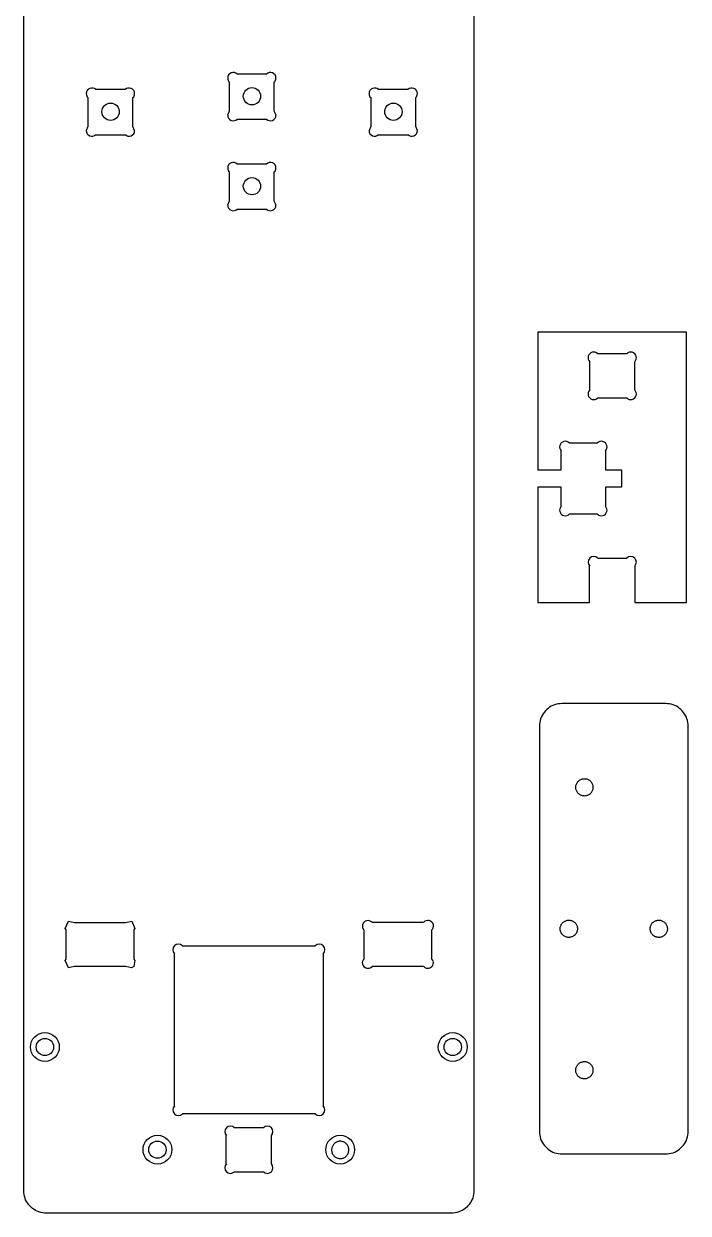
# Model space of a CAD drawing. Extents: x -1.2 to 39.5, y -7.5 to 26.8.
# Drawn here: x 6.7 to 14.08, y 0.36 to 13.57 of the extents above; entities that cross this region are included whole.
import ezdxf

# ---------------------------------------------------------------- set-up
doc = ezdxf.new("R2010")
doc.units = 0
for name, color, linetype in [('CUTSHEETS_2D$DRILL_5M', 200, 'CONTINUOUS'), ('CUTSHEETS_2D$EXTERIOR_CUTS', 7, 'CONTINUOUS'), ('CUTSHEETS_2D$INTERIOR_CUTS', 20, 'CONTINUOUS'), ('CUTSHEETS_2D$POCKETS_0_125', 7, 'CONTINUOUS'), ('CUTSHEETS_2D$POCKETS_0_25', 80, 'CONTINUOUS')]:
    doc.layers.add(name, color=color, linetype=linetype)

msp = doc.modelspace()

# ---------------------------------------------------------------- linework, layer by layer
at = {"layer": 'CUTSHEETS_2D$DRILL_5M'}
for p, q in [((12.851, 5.145), (12.856, 5.151)), ((12.856, 5.151), (12.862, 5.157)), ((12.862, 5.157), (12.868, 5.163)), ((12.868, 5.163), (12.875, 5.168)), ((12.875, 5.168), (12.882, 5.172)), ((12.882, 5.172), (12.889, 5.175)), ((12.889, 5.175), (12.897, 5.178)), ((12.897, 5.178), (12.905, 5.181)), ((12.905, 5.181), (12.913, 5.182)), ((12.913, 5.182), (12.921, 5.183)), ((12.921, 5.183), (12.929, 5.183)), ((12.929, 5.183), (12.938, 5.183)), ((12.938, 5.183), (12.946, 5.182)), ((12.946, 5.182), (12.954, 5.18)), ((12.954, 5.18), (12.962, 5.177)), ((12.962, 5.177), (12.969, 5.174)), ((12.969, 5.174), (12.977, 5.17)), ((12.977, 5.17), (12.983, 5.165)), ((12.983, 5.165), (12.99, 5.16)), ((12.99, 5.16), (12.996, 5.154)), ((12.996, 5.154), (13.002, 5.148)), ((12.831, 5.091), (12.832, 5.1)), ((12.831, 5.083), (12.831, 5.091)), ((12.832, 5.075), (12.831, 5.083)), ((12.832, 5.1), (12.834, 5.108)), ((12.834, 5.067), (12.832, 5.075)), ((12.834, 5.108), (12.836, 5.116)), ((12.836, 5.059), (12.834, 5.067)), ((12.836, 5.116), (12.839, 5.124)), ((12.839, 5.051), (12.836, 5.059)), ((12.839, 5.124), (12.842, 5.131)), ((12.842, 5.044), (12.839, 5.051)), ((12.842, 5.131), (12.846, 5.138)), ((12.846, 5.036), (12.842, 5.044)), ((12.846, 5.138), (12.851, 5.145)), ((12.851, 5.03), (12.846, 5.036)), ((12.856, 5.023), (12.851, 5.03)), ((12.862, 5.017), (12.856, 5.023)), ((12.996, 5.02), (12.99, 5.015)), ((13.002, 5.026), (12.996, 5.02)), ((13.002, 5.148), (13.006, 5.142)), ((13.006, 5.033), (13.002, 5.026)), ((13.006, 5.142), (13.011, 5.135)), ((13.011, 5.04), (13.006, 5.033)), ((13.011, 5.135), (13.015, 5.127)), ((13.015, 5.047), (13.011, 5.04)), ((13.015, 5.127), (13.018, 5.12)), ((13.018, 5.055), (13.015, 5.047)), ((13.018, 5.12), (13.02, 5.112)), ((13.02, 5.063), (13.018, 5.055)), ((13.02, 5.112), (13.022, 5.104)), ((13.022, 5.071), (13.02, 5.063)), ((13.022, 5.104), (13.023, 5.096)), ((13.023, 5.079), (13.022, 5.071)), ((13.023, 5.096), (13.023, 5.087)), ((13.023, 5.087), (13.023, 5.079)), ((12.868, 5.012), (12.862, 5.017)), ((12.875, 5.007), (12.868, 5.012)), ((12.882, 5.003), (12.875, 5.007)), ((12.889, 4.999), (12.882, 5.003)), ((12.897, 4.996), (12.889, 4.999)), ((12.905, 4.994), (12.897, 4.996)), ((12.913, 4.992), (12.905, 4.994)), ((12.921, 4.992), (12.913, 4.992)), ((12.929, 4.991), (12.921, 4.992)), ((12.938, 4.992), (12.929, 4.991)), ((12.946, 4.993), (12.938, 4.992)), ((12.954, 4.995), (12.946, 4.993)), ((12.962, 4.998), (12.954, 4.995)), ((12.969, 5.001), (12.962, 4.998)), ((12.977, 5.005), (12.969, 5.001)), ((12.983, 5.009), (12.977, 5.005)), ((12.99, 5.015), (12.983, 5.009)), ((12.671, 3.564), (12.676, 3.571)), ((12.676, 3.571), (12.681, 3.578)), ((12.681, 3.578), (12.686, 3.584)), ((12.686, 3.584), (12.692, 3.59)), ((12.692, 3.59), (12.699, 3.595)), ((12.699, 3.595), (12.706, 3.599)), ((12.706, 3.599), (12.713, 3.603)), ((12.713, 3.603), (12.721, 3.606)), ((12.721, 3.606), (12.728, 3.609)), ((12.728, 3.609), (12.736, 3.611)), ((12.736, 3.611), (12.745, 3.612)), ((12.745, 3.612), (12.753, 3.613)), ((12.753, 3.613), (12.761, 3.613)), ((12.761, 3.613), (12.769, 3.612)), ((12.769, 3.612), (12.777, 3.61)), ((12.777, 3.61), (12.785, 3.608)), ((12.785, 3.608), (12.793, 3.605)), ((12.793, 3.605), (12.8, 3.601)), ((12.8, 3.601), (12.808, 3.597)), ((12.808, 3.597), (12.814, 3.592)), ((12.814, 3.592), (12.821, 3.587)), ((12.821, 3.587), (12.826, 3.581)), ((12.826, 3.581), (12.832, 3.575)), ((12.832, 3.575), (12.836, 3.568)), ((12.836, 3.568), (12.84, 3.561)), ((13.668, 3.561), (13.672, 3.568)), ((13.672, 3.568), (13.677, 3.575)), ((13.677, 3.575), (13.682, 3.581)), ((13.682, 3.581), (13.688, 3.587)), ((13.688, 3.587), (13.694, 3.592)), ((13.694, 3.592), (13.701, 3.597)), ((13.701, 3.597), (13.708, 3.601)), ((13.708, 3.601), (13.716, 3.605)), ((13.716, 3.605), (13.723, 3.608)), ((13.723, 3.608), (13.731, 3.61)), ((13.731, 3.61), (13.739, 3.612)), ((13.739, 3.612), (13.748, 3.613)), ((13.748, 3.613), (13.756, 3.613)), ((13.756, 3.613), (13.764, 3.612)), ((13.764, 3.612), (13.772, 3.611)), ((13.772, 3.611), (13.78, 3.609)), ((13.78, 3.609), (13.788, 3.606)), ((13.788, 3.606), (13.796, 3.603)), ((13.796, 3.603), (13.803, 3.599)), ((13.803, 3.599), (13.81, 3.595)), ((13.81, 3.595), (13.816, 3.59)), ((13.816, 3.59), (13.822, 3.584)), ((13.822, 3.584), (13.828, 3.578)), ((13.828, 3.578), (13.833, 3.571)), ((13.833, 3.571), (13.837, 3.564)), ((12.659, 3.525), (12.66, 3.533)), ((12.659, 3.517), (12.659, 3.525)), ((12.659, 3.509), (12.659, 3.517)), ((12.66, 3.5), (12.659, 3.509)), ((12.66, 3.533), (12.662, 3.541)), ((12.662, 3.492), (12.66, 3.5)), ((12.662, 3.541), (12.665, 3.549)), ((12.665, 3.484), (12.662, 3.492)), ((12.665, 3.549), (12.668, 3.557)), ((12.668, 3.477), (12.665, 3.484)), ((12.668, 3.557), (12.671, 3.564)), ((12.671, 3.469), (12.668, 3.477)), ((12.676, 3.462), (12.671, 3.469)), ((12.681, 3.456), (12.676, 3.462)), ((12.686, 3.45), (12.681, 3.456)), ((12.692, 3.444), (12.686, 3.45)), ((12.699, 3.439), (12.692, 3.444)), ((12.706, 3.434), (12.699, 3.439)), ((12.713, 3.43), (12.706, 3.434)), ((12.808, 3.437), (12.8, 3.432)), ((12.814, 3.441), (12.808, 3.437)), ((12.821, 3.447), (12.814, 3.441)), ((12.826, 3.453), (12.821, 3.447)), ((12.832, 3.459), (12.826, 3.453)), ((12.836, 3.466), (12.832, 3.459)), ((12.84, 3.473), (12.836, 3.466)), ((12.84, 3.561), (12.844, 3.553)), ((12.844, 3.481), (12.84, 3.473)), ((12.844, 3.553), (12.847, 3.545)), ((12.847, 3.488), (12.844, 3.481)), ((12.847, 3.545), (12.849, 3.537)), ((12.849, 3.496), (12.847, 3.488)), ((12.849, 3.537), (12.85, 3.529)), ((12.85, 3.504), (12.849, 3.496)), ((12.85, 3.529), (12.851, 3.521)), ((12.851, 3.513), (12.85, 3.504)), ((12.851, 3.521), (12.851, 3.513)), ((13.658, 3.521), (13.659, 3.529)), ((13.658, 3.513), (13.658, 3.521)), ((13.659, 3.504), (13.658, 3.513)), ((13.659, 3.529), (13.66, 3.537)), ((13.66, 3.496), (13.659, 3.504)), ((13.66, 3.537), (13.662, 3.545)), ((13.662, 3.488), (13.66, 3.496)), ((13.662, 3.545), (13.665, 3.553)), ((13.665, 3.481), (13.662, 3.488)), ((13.665, 3.553), (13.668, 3.561)), ((13.668, 3.473), (13.665, 3.481)), ((13.672, 3.466), (13.668, 3.473)), ((13.677, 3.459), (13.672, 3.466)), ((13.682, 3.453), (13.677, 3.459)), ((13.688, 3.447), (13.682, 3.453)), ((13.694, 3.441), (13.688, 3.447)), ((13.701, 3.437), (13.694, 3.441)), ((13.708, 3.432), (13.701, 3.437)), ((13.803, 3.434), (13.796, 3.43)), ((13.81, 3.439), (13.803, 3.434)), ((13.816, 3.444), (13.81, 3.439)), ((13.822, 3.45), (13.816, 3.444)), ((13.828, 3.456), (13.822, 3.45)), ((13.833, 3.462), (13.828, 3.456)), ((13.837, 3.469), (13.833, 3.462)), ((13.837, 3.564), (13.841, 3.557)), ((13.841, 3.477), (13.837, 3.469)), ((13.841, 3.557), (13.844, 3.549)), ((13.844, 3.484), (13.841, 3.477)), ((13.844, 3.549), (13.847, 3.541)), ((13.847, 3.492), (13.844, 3.484)), ((13.847, 3.541), (13.848, 3.533)), ((13.848, 3.5), (13.847, 3.492)), ((13.848, 3.533), (13.849, 3.525)), ((13.849, 3.509), (13.848, 3.5)), ((13.849, 3.525), (13.85, 3.517)), ((13.85, 3.517), (13.849, 3.509)), ((12.721, 3.427), (12.713, 3.43)), ((12.728, 3.425), (12.721, 3.427)), ((12.736, 3.423), (12.728, 3.425)), ((12.745, 3.421), (12.736, 3.423)), ((12.753, 3.421), (12.745, 3.421)), ((12.761, 3.421), (12.753, 3.421)), ((12.769, 3.422), (12.761, 3.421)), ((12.777, 3.424), (12.769, 3.422)), ((12.785, 3.426), (12.777, 3.424)), ((12.793, 3.429), (12.785, 3.426)), ((12.8, 3.432), (12.793, 3.429)), ((13.716, 3.429), (13.708, 3.432)), ((13.723, 3.426), (13.716, 3.429)), ((13.731, 3.424), (13.723, 3.426)), ((13.739, 3.422), (13.731, 3.424)), ((13.748, 3.421), (13.739, 3.422)), ((13.756, 3.421), (13.748, 3.421)), ((13.764, 3.421), (13.756, 3.421)), ((13.772, 3.423), (13.764, 3.421)), ((13.78, 3.425), (13.772, 3.423)), ((13.788, 3.427), (13.78, 3.425)), ((13.796, 3.43), (13.788, 3.427)), ((12.836, 1.975), (12.839, 1.983)), ((12.839, 1.983), (12.842, 1.99)), ((12.842, 1.99), (12.846, 1.997)), ((12.846, 1.997), (12.851, 2.004)), ((12.851, 2.004), (12.856, 2.01)), ((12.856, 2.01), (12.862, 2.016)), ((12.862, 2.016), (12.868, 2.022)), ((12.868, 2.022), (12.875, 2.027)), ((12.875, 2.027), (12.882, 2.031)), ((12.882, 2.031), (12.889, 2.034)), ((12.889, 2.034), (12.897, 2.037)), ((12.897, 2.037), (12.905, 2.04)), ((12.905, 2.04), (12.913, 2.041)), ((12.913, 2.041), (12.921, 2.042)), ((12.921, 2.042), (12.929, 2.042)), ((12.929, 2.042), (12.938, 2.042)), ((12.938, 2.042), (12.946, 2.041)), ((12.946, 2.041), (12.954, 2.039)), ((12.954, 2.039), (12.962, 2.036)), ((12.962, 2.036), (12.969, 2.033)), ((12.969, 2.033), (12.977, 2.029)), ((12.977, 2.029), (12.983, 2.024)), ((12.983, 2.024), (12.99, 2.019)), ((12.99, 2.019), (12.996, 2.013)), ((12.996, 2.013), (13.002, 2.007)), ((13.002, 2.007), (13.006, 2.001)), ((13.006, 2.001), (13.011, 1.994)), ((13.011, 1.994), (13.015, 1.986)), ((13.015, 1.986), (13.018, 1.979)), ((12.831, 1.95), (12.832, 1.959)), ((12.831, 1.942), (12.831, 1.95)), ((12.832, 1.934), (12.831, 1.942)), ((12.832, 1.959), (12.834, 1.967)), ((12.834, 1.926), (12.832, 1.934)), ((12.834, 1.967), (12.836, 1.975)), ((12.836, 1.918), (12.834, 1.926)), ((12.839, 1.91), (12.836, 1.918)), ((12.842, 1.903), (12.839, 1.91)), ((12.846, 1.895), (12.842, 1.903)), ((12.851, 1.889), (12.846, 1.895)), ((12.856, 1.882), (12.851, 1.889)), ((12.862, 1.876), (12.856, 1.882)), ((12.868, 1.871), (12.862, 1.876)), ((12.875, 1.866), (12.868, 1.871)), ((12.882, 1.862), (12.875, 1.866)), ((12.889, 1.858), (12.882, 1.862)), ((12.897, 1.855), (12.889, 1.858)), ((12.905, 1.853), (12.897, 1.855)), ((12.913, 1.851), (12.905, 1.853)), ((12.921, 1.851), (12.913, 1.851)), ((12.929, 1.85), (12.921, 1.851)), ((12.938, 1.851), (12.929, 1.85)), ((12.946, 1.852), (12.938, 1.851)), ((12.954, 1.854), (12.946, 1.852)), ((12.962, 1.857), (12.954, 1.854)), ((12.969, 1.86), (12.962, 1.857)), ((12.977, 1.864), (12.969, 1.86)), ((12.983, 1.868), (12.977, 1.864)), ((12.99, 1.874), (12.983, 1.868)), ((12.996, 1.879), (12.99, 1.874)), ((13.002, 1.885), (12.996, 1.879)), ((13.006, 1.892), (13.002, 1.885)), ((13.011, 1.899), (13.006, 1.892)), ((13.015, 1.906), (13.011, 1.899)), ((13.018, 1.914), (13.015, 1.906)), ((13.018, 1.979), (13.02, 1.971)), ((13.02, 1.922), (13.018, 1.914)), ((13.02, 1.971), (13.022, 1.963)), ((13.022, 1.93), (13.02, 1.922)), ((13.022, 1.963), (13.023, 1.955)), ((13.023, 1.938), (13.022, 1.93)), ((13.023, 1.955), (13.023, 1.946)), ((13.023, 1.946), (13.023, 1.938)), ((10.12, 1.069), (10.119, 1.061)), ((10.119, 1.061), (10.119, 1.061)), ((10.119, 1.061), (10.12, 1.053)), ((10.121, 1.078), (10.12, 1.069)), ((10.123, 1.086), (10.121, 1.078)), ((10.125, 1.093), (10.123, 1.086)), ((10.128, 1.101), (10.125, 1.093)), ((10.132, 1.108), (10.128, 1.101)), ((10.136, 1.115), (10.132, 1.108)), ((10.141, 1.122), (10.136, 1.115)), ((10.147, 1.128), (10.141, 1.122)), ((10.152, 1.134), (10.147, 1.128)), ((10.159, 1.139), (10.152, 1.134)), ((10.166, 1.143), (10.159, 1.139)), ((10.173, 1.147), (10.166, 1.143)), ((10.181, 1.151), (10.173, 1.147)), ((10.188, 1.153), (10.181, 1.151)), ((10.196, 1.155), (10.188, 1.153)), ((10.204, 1.157), (10.196, 1.155)), ((10.213, 1.157), (10.204, 1.157)), ((10.221, 1.157), (10.213, 1.157)), ((10.229, 1.156), (10.221, 1.157)), ((10.237, 1.155), (10.229, 1.156)), ((10.245, 1.152), (10.237, 1.155)), ((10.253, 1.15), (10.245, 1.152)), ((10.26, 1.146), (10.253, 1.15)), ((10.267, 1.142), (10.26, 1.146)), ((10.274, 1.137), (10.267, 1.142)), ((10.28, 1.132), (10.274, 1.137)), ((10.286, 1.126), (10.28, 1.132)), ((10.291, 1.12), (10.286, 1.126)), ((10.296, 1.113), (10.291, 1.12)), ((10.3, 1.106), (10.296, 1.113)), ((10.304, 1.099), (10.3, 1.106)), ((10.307, 1.091), (10.304, 1.099)), ((10.309, 1.083), (10.307, 1.091)), ((10.31, 1.075), (10.309, 1.083)), ((10.311, 1.067), (10.31, 1.075)), ((10.311, 1.058), (10.311, 1.067)), ((10.311, 1.05), (10.311, 1.058)), ((10.12, 1.053), (10.121, 1.045)), ((10.121, 1.045), (10.122, 1.038)), ((10.122, 1.038), (10.125, 1.03)), ((10.125, 1.03), (10.127, 1.023)), ((10.127, 1.023), (10.131, 1.015)), ((10.131, 1.015), (10.135, 1.009)), ((10.135, 1.009), (10.14, 1.002)), ((10.14, 1.002), (10.145, 0.996)), ((10.145, 0.996), (10.15, 0.991)), ((10.15, 0.991), (10.156, 0.985)), ((10.156, 0.985), (10.163, 0.981)), ((10.163, 0.981), (10.17, 0.977)), ((10.17, 0.977), (10.177, 0.973)), ((10.177, 0.973), (10.184, 0.97)), ((10.184, 0.97), (10.192, 0.968)), ((10.192, 0.968), (10.2, 0.966)), ((10.2, 0.966), (10.207, 0.965)), ((10.207, 0.965), (10.215, 0.965)), ((10.215, 0.965), (10.224, 0.966)), ((10.224, 0.966), (10.232, 0.967)), ((10.232, 0.967), (10.24, 0.968)), ((10.24, 0.968), (10.248, 0.971)), ((10.248, 0.971), (10.255, 0.974)), ((10.255, 0.974), (10.263, 0.978)), ((10.263, 0.978), (10.27, 0.982)), ((10.27, 0.982), (10.276, 0.987)), ((10.276, 0.987), (10.282, 0.992)), ((10.282, 0.992), (10.288, 0.998)), ((10.288, 0.998), (10.293, 1.005)), ((10.293, 1.005), (10.298, 1.012)), ((10.298, 1.012), (10.302, 1.019)), ((10.302, 1.019), (10.305, 1.026)), ((10.305, 1.026), (10.307, 1.034)), ((10.307, 1.034), (10.309, 1.042)), ((10.309, 1.042), (10.311, 1.05))]:
    msp.add_line(p, q, dxfattribs=at)
for centre in [(9.235, 12.761), (7.665, 12.589), (10.806, 12.589), (9.235, 11.762), (6.935, 2.204), (11.465, 2.204), (8.185, 1.064)]:
    msp.add_circle(centre, 0.096, dxfattribs=at)
at = {"layer": 'CUTSHEETS_2D$EXTERIOR_CUTS'}
for p, q in [((6.7, 10.715), (6.7, 16.215)), ((11.7, 16.215), (11.7, 10.715)), ((6.7, 0.609), (6.7, 10.715)), ((11.7, 10.715), (11.7, 0.609)), ((14.063, 10.141), (12.41, 10.141)), ((12.41, 10.141), (12.41, 8.612)), ((14.063, 7.141), (14.063, 10.141)), ((12.759, 8.911), (13.072, 8.911)), ((12.671, 8.612), (12.671, 8.823)), ((13.161, 8.823), (13.161, 8.612)), ((12.41, 8.612), (12.671, 8.612)), ((13.161, 8.612), (13.34, 8.612)), ((13.34, 8.612), (13.34, 8.42)), ((12.671, 8.42), (12.41, 8.42)), ((12.41, 8.42), (12.41, 7.141)), ((12.671, 8.209), (12.671, 8.42)), ((13.34, 8.42), (13.161, 8.42)), ((13.161, 8.42), (13.161, 8.209)), ((13.073, 8.121), (12.759, 8.121)), ((12.986, 7.141), (12.986, 7.543)), ((13.075, 7.631), (13.398, 7.631)), ((13.486, 7.543), (13.486, 7.141)), ((12.41, 7.141), (12.986, 7.141)), ((13.486, 7.141), (14.063, 7.141)), ((12.509, 5.951), (12.494, 5.936)), ((12.524, 5.964), (12.509, 5.951)), ((12.541, 5.976), (12.524, 5.964)), ((12.559, 5.987), (12.541, 5.976)), ((12.578, 5.996), (12.559, 5.987)), ((12.597, 6.003), (12.578, 5.996)), ((12.617, 6.009), (12.597, 6.003)), ((12.637, 6.013), (12.617, 6.009)), ((12.657, 6.016), (12.637, 6.013)), ((12.678, 6.017), (12.657, 6.016)), ((13.831, 6.017), (12.678, 6.017)), ((13.851, 6.016), (13.831, 6.017)), ((13.872, 6.013), (13.851, 6.016)), ((13.892, 6.009), (13.872, 6.013)), ((13.912, 6.003), (13.892, 6.009)), ((13.931, 5.996), (13.912, 6.003)), ((13.95, 5.987), (13.931, 5.996)), ((13.968, 5.976), (13.95, 5.987)), ((13.984, 5.964), (13.968, 5.976)), ((14, 5.951), (13.984, 5.964)), ((14.015, 5.936), (14, 5.951)), ((12.436, 5.828), (12.431, 5.808)), ((12.441, 5.848), (12.436, 5.828)), ((12.449, 5.867), (12.441, 5.848)), ((12.458, 5.886), (12.449, 5.867)), ((12.469, 5.904), (12.458, 5.886)), ((12.481, 5.92), (12.469, 5.904)), ((12.494, 5.936), (12.481, 5.92)), ((14.028, 5.92), (14.015, 5.936)), ((14.04, 5.904), (14.028, 5.92)), ((14.051, 5.886), (14.04, 5.904)), ((14.06, 5.867), (14.051, 5.886)), ((14.067, 5.848), (14.06, 5.867)), ((14.073, 5.828), (14.067, 5.848)), ((14.077, 5.808), (14.073, 5.828)), ((12.429, 5.787), (12.428, 5.767)), ((12.428, 5.767), (12.428, 1.267)), ((12.431, 5.808), (12.429, 5.787)), ((14.08, 5.787), (14.077, 5.808)), ((14.081, 5.767), (14.08, 5.787)), ((14.081, 1.267), (14.081, 5.767)), ((12.428, 1.267), (12.429, 1.246)), ((12.429, 1.246), (12.431, 1.226)), ((12.431, 1.226), (12.436, 1.205)), ((12.436, 1.205), (12.441, 1.186)), ((14.067, 1.186), (14.073, 1.205)), ((14.073, 1.205), (14.077, 1.226)), ((14.077, 1.226), (14.08, 1.246)), ((14.08, 1.246), (14.081, 1.267)), ((12.441, 1.186), (12.449, 1.166)), ((12.449, 1.166), (12.458, 1.148)), ((12.458, 1.148), (12.469, 1.13)), ((12.469, 1.13), (12.481, 1.113)), ((12.481, 1.113), (12.494, 1.098)), ((12.494, 1.098), (12.509, 1.083)), ((12.509, 1.083), (12.524, 1.07)), ((12.524, 1.07), (12.541, 1.058)), ((12.541, 1.058), (12.559, 1.047)), ((13.95, 1.047), (13.968, 1.058)), ((13.968, 1.058), (13.984, 1.07)), ((13.984, 1.07), (14, 1.083)), ((14, 1.083), (14.015, 1.098)), ((14.015, 1.098), (14.028, 1.113)), ((14.028, 1.113), (14.04, 1.13)), ((14.04, 1.13), (14.051, 1.148)), ((14.051, 1.148), (14.06, 1.166)), ((14.06, 1.166), (14.067, 1.186)), ((12.559, 1.047), (12.578, 1.038)), ((12.578, 1.038), (12.597, 1.03)), ((12.597, 1.03), (12.617, 1.024)), ((12.617, 1.024), (12.637, 1.02)), ((12.637, 1.02), (12.657, 1.018)), ((12.657, 1.018), (12.678, 1.017)), ((12.678, 1.017), (13.831, 1.017)), ((13.831, 1.017), (13.851, 1.018)), ((13.851, 1.018), (13.872, 1.02)), ((13.872, 1.02), (13.892, 1.024)), ((13.892, 1.024), (13.912, 1.03)), ((13.912, 1.03), (13.931, 1.038)), ((13.931, 1.038), (13.95, 1.047)), ((6.701, 0.588), (6.7, 0.609)), ((6.704, 0.567), (6.701, 0.588)), ((6.708, 0.547), (6.704, 0.567)), ((6.714, 0.527), (6.708, 0.547)), ((11.693, 0.547), (11.687, 0.527)), ((11.697, 0.567), (11.693, 0.547)), ((11.7, 0.588), (11.697, 0.567)), ((11.7, 0.609), (11.7, 0.588)), ((6.721, 0.508), (6.714, 0.527)), ((6.73, 0.49), (6.721, 0.508)), ((6.741, 0.472), (6.73, 0.49)), ((6.753, 0.455), (6.741, 0.472)), ((6.766, 0.439), (6.753, 0.455)), ((6.781, 0.425), (6.766, 0.439)), ((6.797, 0.411), (6.781, 0.425)), ((6.814, 0.399), (6.797, 0.411)), ((6.831, 0.389), (6.814, 0.399)), ((11.587, 0.399), (11.569, 0.389)), ((11.604, 0.411), (11.587, 0.399)), ((11.62, 0.425), (11.604, 0.411)), ((11.634, 0.439), (11.62, 0.425)), ((11.648, 0.455), (11.634, 0.439)), ((11.66, 0.472), (11.648, 0.455)), ((11.67, 0.49), (11.66, 0.472)), ((11.679, 0.508), (11.67, 0.49)), ((11.687, 0.527), (11.679, 0.508)), ((6.85, 0.38), (6.831, 0.389)), ((6.869, 0.372), (6.85, 0.38)), ((6.889, 0.366), (6.869, 0.372)), ((6.909, 0.362), (6.889, 0.366)), ((6.93, 0.359), (6.909, 0.362)), ((6.95, 0.359), (6.93, 0.359)), ((11.45, 0.359), (6.95, 0.359)), ((11.471, 0.359), (11.45, 0.359)), ((11.492, 0.362), (11.471, 0.359)), ((11.512, 0.366), (11.492, 0.362)), ((11.532, 0.372), (11.512, 0.366)), ((11.551, 0.38), (11.532, 0.372)), ((11.569, 0.389), (11.551, 0.38))]:
    msp.add_line(p, q, dxfattribs=at)
for centre, start, end in [((12.715, 8.867), 44.9076, 225), ((13.117, 8.867), 315, 135.0924), ((12.715, 8.165), 134.9884, 315.0347), ((13.117, 8.165), 224.9653, 45.0116), ((13.031, 7.587), 45, 225), ((13.442, 7.587), 315, 135)]:
    msp.add_arc(centre, 0.0625, start, end, dxfattribs=at)
at = {"layer": 'CUTSHEETS_2D$INTERIOR_CUTS'}
for p, q in [((12.986, 9.813), (12.986, 9.499)), ((13.398, 9.901), (13.075, 9.901)), ((13.486, 9.499), (13.486, 9.813)), ((13.075, 9.411), (13.236, 9.411)), ((13.236, 9.411), (13.398, 9.411)), ((7.161, 3.521), (7.197, 3.602)), ((7.197, 3.602), (7.264, 3.588)), ((7.264, 3.588), (7.831, 3.588)), ((7.831, 3.588), (7.899, 3.602)), ((7.899, 3.602), (7.933, 3.52)), ((10.57, 3.589), (11.142, 3.589)), ((7.172, 3.504), (7.161, 3.521)), ((7.172, 3.181), (7.172, 3.504)), ((7.933, 3.52), (7.923, 3.504)), ((7.923, 3.504), (7.923, 3.181)), ((10.48, 3.186), (10.48, 3.501)), ((11.23, 3.5), (11.23, 3.187)), ((8.462, 3.329), (9.939, 3.329)), ((7.161, 3.164), (7.172, 3.181)), ((7.923, 3.181), (7.933, 3.165)), ((8.374, 1.55), (8.374, 3.24)), ((10.027, 3.24), (10.027, 1.55)), ((7.197, 3.083), (7.161, 3.164)), ((7.264, 3.098), (7.197, 3.083)), ((7.831, 3.098), (7.264, 3.098)), ((7.898, 3.083), (7.831, 3.098)), ((7.922, 3.098), (7.898, 3.083)), ((7.933, 3.165), (7.922, 3.098)), ((11.142, 3.099), (10.569, 3.099)), ((9.939, 1.462), (8.462, 1.462)), ((8.95, 0.907), (8.95, 1.22)), ((9.039, 1.309), (9.362, 1.309)), ((9.45, 1.22), (9.45, 0.907))]:
    msp.add_line(p, q, dxfattribs=at)
for centre, radius, start, end in [((13.031, 9.857), 0.0625, 44.9884, 225.0347), ((13.442, 9.857), 0.0625, 314.9653, 135.0116), ((13.031, 9.455), 0.0625, 134.9653, 315.0116), ((13.442, 9.455), 0.0625, 224.9884, 45.0347), ((10.524, 3.546), 0.0625, 42.6072, 226.2269), ((11.189, 3.547), 0.0625, 311.797, 138.424), ((8.418, 3.284), 0.0625, 45, 225), ((9.983, 3.284), 0.0625, 315, 135), ((10.523, 3.141), 0.0625, 132.9499, 317.6554), ((11.188, 3.141), 0.0625, 223.1644, 46.9226), ((8.418, 1.506), 0.0625, 135, 315), ((9.983, 1.506), 0.0625, 225, 45), ((8.995, 1.264), 0.0625, 45, 225), ((9.406, 1.264), 0.0625, 315, 135), ((8.995, 0.863), 0.0625, 135, 315), ((9.074, 2146021.636), 2146020.818, 269.999999052, 270.000007682), ((9.406, 0.863), 0.0625, 225, 45)]:
    msp.add_arc(centre, radius, start, end, dxfattribs=at)
at = {"layer": 'CUTSHEETS_2D$POCKETS_0_125'}
for centre in [(6.935, 2.204), (11.465, 2.204), (8.185, 1.064), (10.215, 1.064)]:
    msp.add_circle(centre, 0.16, dxfattribs=at)
at = {"layer": 'CUTSHEETS_2D$POCKETS_0_25'}
for p, q in [((9.395, 13.007), (9.072, 13.007)), ((7.825, 12.834), (7.501, 12.834)), ((8.983, 12.919), (8.983, 12.595)), ((9.483, 12.595), (9.483, 12.919)), ((10.966, 12.834), (10.642, 12.834)), ((7.413, 12.746), (7.413, 12.423)), ((7.913, 12.423), (7.913, 12.746)), ((10.554, 12.746), (10.554, 12.423)), ((11.054, 12.423), (11.054, 12.746)), ((8.983, 12.595), (8.965, 12.551)), ((9.502, 12.551), (9.483, 12.595)), ((7.413, 12.423), (7.395, 12.379)), ((7.931, 12.379), (7.913, 12.423)), ((9.072, 12.507), (9.395, 12.507)), ((10.554, 12.423), (10.536, 12.379)), ((11.072, 12.379), (11.054, 12.423)), ((7.501, 12.334), (7.825, 12.334)), ((10.642, 12.334), (10.966, 12.334)), ((8.983, 11.92), (8.983, 11.596)), ((9.395, 12.008), (9.072, 12.008)), ((9.483, 11.596), (9.483, 11.92)), ((8.983, 11.596), (8.965, 11.552)), ((9.072, 11.508), (9.395, 11.508)), ((9.502, 11.552), (9.483, 11.596))]:
    msp.add_line(p, q, dxfattribs=at)
for centre, start, end in [((9.028, 12.963), 45, 180), ((9.028, 12.963), 180, 225), ((9.439, 12.963), 0, 135), ((9.439, 12.963), 315, 360), ((7.457, 12.79), 45, 180), ((7.869, 12.79), 360, 135), ((10.598, 12.79), 45, 180), ((11.01, 12.79), 360, 135), ((7.457, 12.79), 180, 225), ((7.869, 12.79), 315, 360), ((10.598, 12.79), 180, 225), ((11.01, 12.79), 315, 360), ((9.028, 12.551), 180, 315), ((9.439, 12.551), 225, 0), ((7.457, 12.379), 180, 315), ((7.869, 12.379), 225, 0), ((10.598, 12.379), 180, 315), ((11.01, 12.379), 225, 0), ((9.028, 11.964), 45, 180), ((9.439, 11.964), 0, 135), ((9.028, 11.964), 180, 225), ((9.439, 11.964), 315, 360), ((9.028, 11.552), 180, 315), ((9.439, 11.552), 225, 0)]:
    msp.add_arc(centre, 0.0625, start, end, dxfattribs=at)

doc.saveas('drawing.dxf')
